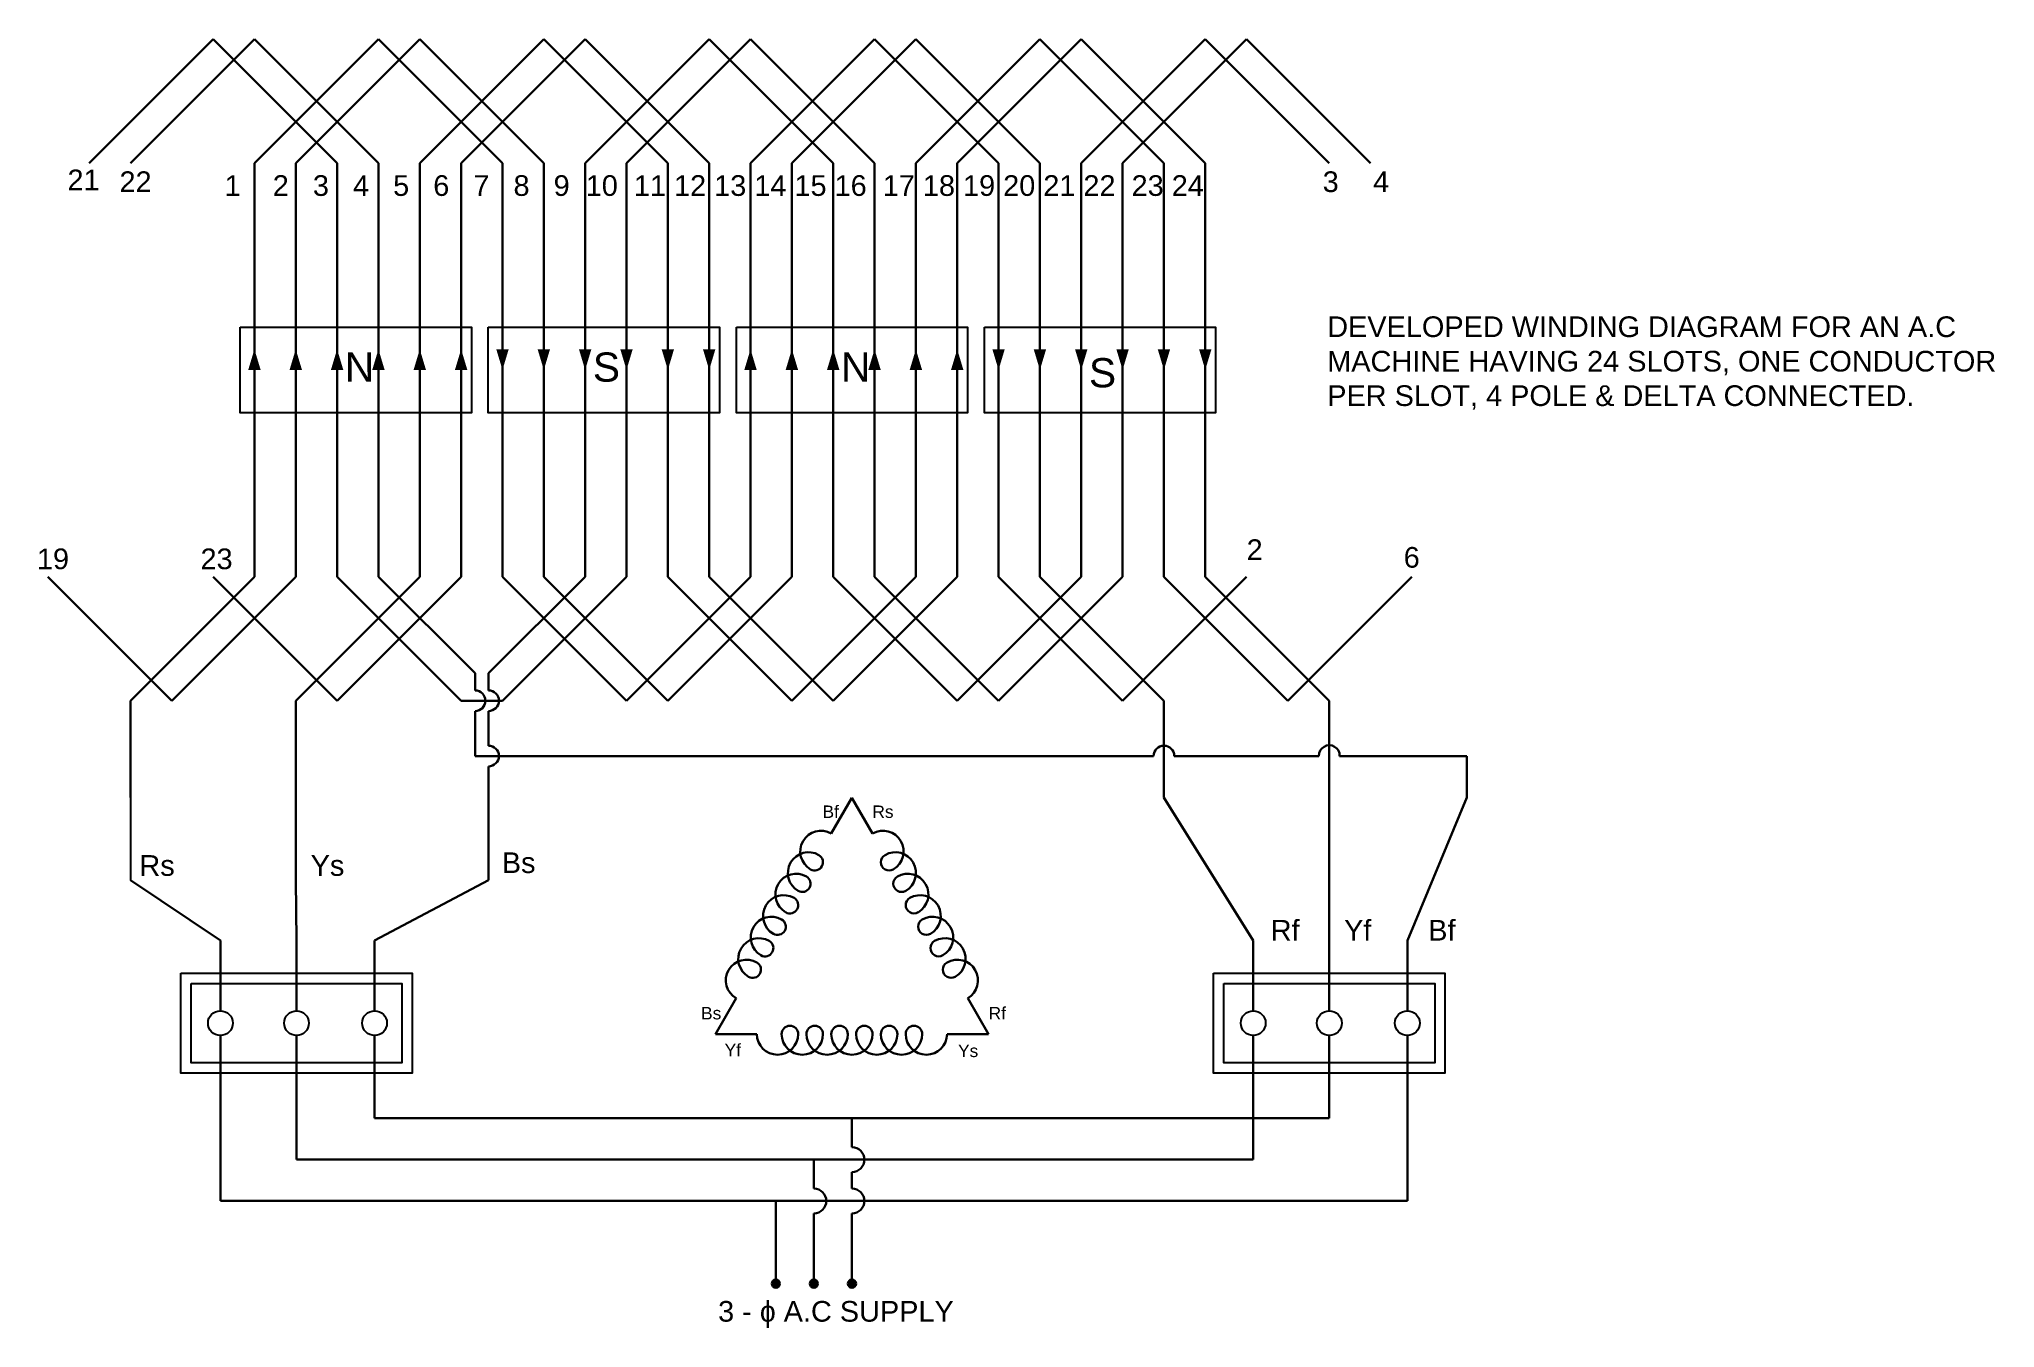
# Model space of a CAD drawing. Header units: millimetres. Extents: x -3 to 470, y -119 to 192.
import ezdxf

# ---------------------------------------------------------------- set-up
doc = ezdxf.new("R2010")
doc.units = ezdxf.units.MM
doc.styles.get("Standard").update_dxf_attribs({"font": 'arial_0.ttf'})

# ---------------------------------------------------------------- blocks, each defined once
blk = doc.blocks.new('*U3')
blk.add_lwpolyline([(-27.96, 10.38), (27.96, 10.38), (27.96, -10.38), (-27.96, -10.38)], close=True)
blk = doc.blocks.new('*U4')
at = {"color": 0, "linetype": 'ByBlock', "lineweight": -2, "transparency": 16777216}
for p in [(0, 0), (60, 0), (120, 0), (180, 0)]:
    blk.add_blockref('*U3', p, dxfattribs=at)

msp = doc.modelspace()

# ---------------------------------------------------------------- hatches: boundary and pattern name
at = {"lineweight": 30}
h = msp.add_hatch(color=256, dxfattribs=at)
h.dxf.hatch_style = 1
h.paths.add_polyline_path([(176.52, -108.51, 1), (174.52, -108.51, 1)])
h = msp.add_hatch(color=256, dxfattribs=at)
h.dxf.hatch_style = 1
h.paths.add_polyline_path([(185.72, -108.51, 1), (183.72, -108.51, 1)])
h = msp.add_hatch(color=256, dxfattribs=at)
h.dxf.hatch_style = 1
h.paths.add_polyline_path([(194.93, -108.51, 1), (192.93, -108.51, 1)])

# ---------------------------------------------------------------- linework, layer by layer
at = {"color": 5, "lineweight": 30}
for p, q in [((9.4, 162.47), (39.4, 192.47)), ((19.4, 162.47), (49.4, 192.47)), ((69.4, 162.47), (39.4, 192.47)), ((79.4, 162.47), (49.4, 192.47)), ((129.4, 162.47), (159.4, 192.47)), ((139.4, 162.47), (169.4, 192.47)), ((189.4, 162.47), (159.4, 192.47)), ((199.4, 162.47), (169.4, 192.47)), ((249.4, 162.47), (279.4, 192.47)), ((259.4, 162.47), (289.4, 192.47)), ((309.4, 162.47), (279.4, 192.47)), ((319.4, 162.47), (289.4, 192.47)), ((69.4, 162.47), (69.4, 62.47)), ((79.4, 162.47), (79.4, 62.47)), ((129.4, 162.47), (129.4, 62.47)), ((139.4, 162.47), (139.4, 62.47)), ((189.4, 162.47), (189.4, 62.47)), ((199.4, 162.47), (199.4, 62.47)), ((249.4, 162.47), (249.4, 62.47)), ((259.4, 162.47), (259.4, 62.47)), ((69.4, 62.47), (99.4, 32.47)), ((79.4, 62.47), (102.77, 39.1)), ((129.4, 62.47), (106.03, 39.1)), ((139.4, 62.47), (109.4, 32.47)), ((189.4, 62.47), (219.4, 32.47)), ((199.4, 62.47), (229.4, 32.47)), ((249.4, 62.47), (219.4, 32.47)), ((259.4, 62.47), (229.4, 32.47)), ((102.77, 39.1), (102.77, 34.97)), ((106.03, 39.1), (106.03, 34.97)), ((99.4, 32.47), (109.4, 32.47)), ((102.77, 29.97), (102.77, 19.1)), ((106.03, 29.97), (106.03, 21.6)), ((102.77, 19.1), (132.77, 19.1)), ((132.77, 19.1), (266.9, 19.1)), ((271.9, 19.1), (306.9, 19.1)), ((311.9, 19.1), (342.64, 19.1)), ((342.64, 19.1), (342.64, 9.1)), ((106.03, 16.6), (106.03, 9.1)), ((106.03, 9.1), (106.03, -10.9)), ((188.93, 0.35), (193.93, 9.01)), ((342.64, 9.1), (328.28, -25.54)), ((78.46, -25.54), (106.03, -10.9)), ((78.46, -42.51), (78.46, -25.54)), ((328.28, -42.51), (328.28, -25.54)), ((165.93, -39.49), (160.93, -48.15))]:
    msp.add_line(p, q, dxfattribs=at)
at = {"color": 1, "lineweight": 30}
for p, q in [((49.4, 162.47), (79.4, 192.47)), ((59.4, 162.47), (89.4, 192.47)), ((109.4, 162.47), (79.4, 192.47)), ((119.4, 162.47), (89.4, 192.47)), ((169.4, 162.47), (199.4, 192.47)), ((179.4, 162.47), (209.4, 192.47)), ((229.4, 162.47), (199.4, 192.47)), ((239.4, 162.47), (209.4, 192.47)), ((49.4, 162.47), (49.4, 62.47)), ((59.4, 162.47), (59.4, 62.47)), ((109.4, 162.47), (109.4, 62.47)), ((119.4, 162.47), (119.4, 62.47)), ((169.4, 162.47), (169.4, 62.47)), ((179.4, 162.47), (179.4, 62.47)), ((229.4, 162.47), (229.4, 62.47)), ((239.4, 162.47), (239.4, 62.47)), ((-0.6, 62.47), (29.4, 32.47)), ((49.4, 62.47), (19.4, 32.47)), ((59.4, 62.47), (29.4, 32.47)), ((109.4, 62.47), (139.4, 32.47)), ((119.4, 62.47), (149.4, 32.47)), ((169.4, 62.47), (139.4, 32.47)), ((179.4, 62.47), (149.4, 32.47)), ((229.4, 62.47), (259.4, 32.47)), ((239.4, 62.47), (269.4, 32.47)), ((289.4, 62.47), (259.4, 32.47)), ((19.4, 32.47), (19.4, 9.1)), ((269.4, 32.47), (269.4, 9.1)), ((198.93, 0.35), (193.93, 9.01)), ((269.4, 9.1), (290.99, -25.54)), ((19.4, -10.9), (41.17, -25.54)), ((41.17, -42.51), (41.17, -25.54)), ((290.99, -42.51), (290.99, -25.54)), ((221.93, -39.49), (226.93, -48.15))]:
    msp.add_line(p, q, dxfattribs=at)
at = {"color": 2, "lineweight": 30}
for p, q in [((89.4, 162.47), (119.4, 192.47)), ((99.4, 162.47), (129.4, 192.47)), ((149.4, 162.47), (119.4, 192.47)), ((159.4, 162.47), (129.4, 192.47)), ((209.4, 162.47), (239.4, 192.47)), ((219.4, 162.47), (249.4, 192.47)), ((269.4, 162.47), (239.4, 192.47)), ((279.4, 162.47), (249.4, 192.47)), ((89.4, 162.47), (89.4, 62.47)), ((99.4, 162.47), (99.4, 62.47)), ((149.4, 162.47), (149.4, 62.47)), ((159.4, 162.47), (159.4, 62.47)), ((209.4, 162.47), (209.4, 62.47)), ((219.4, 162.47), (219.4, 62.47)), ((269.4, 162.47), (269.4, 62.47)), ((279.4, 162.47), (279.4, 62.47)), ((39.4, 62.47), (69.4, 32.47)), ((89.4, 62.47), (59.4, 32.47)), ((99.4, 62.47), (69.4, 32.47)), ((149.4, 62.47), (179.4, 32.47)), ((159.4, 62.47), (189.4, 32.47)), ((209.4, 62.47), (179.4, 32.47)), ((219.4, 62.47), (189.4, 32.47)), ((269.4, 62.47), (299.4, 32.47)), ((279.4, 62.47), (309.4, 32.47)), ((329.4, 62.47), (299.4, 32.47)), ((59.4, 32.47), (59.4, 9.1)), ((309.4, 32.47), (309.4, 9.1)), ((59.4, 9.1), (59.4, -10.9)), ((309.4, 9.1), (309.4, -25.55)), ((59.4, -10.9), (59.58, -25.55)), ((59.58, -25.55), (59.58, -42.51)), ((309.4, -25.55), (309.4, -42.51)), ((170.93, -48.15), (160.93, -48.15)), ((216.93, -48.15), (226.93, -48.15))]:
    msp.add_line(p, q, dxfattribs=at)
at = {"color": 1}
msp.add_line((19.4, 9.1), (19.4, -10.9), dxfattribs=at)
at = {"lineweight": 30}
for p, q in [((41.17, -48.51), (41.17, -88.51)), ((59.58, -48.51), (59.58, -78.51)), ((78.46, -48.51), (78.46, -68.51)), ((290.99, -78.51), (290.99, -48.51)), ((309.4, -68.51), (309.4, -48.51)), ((328.28, -88.51), (328.28, -48.51)), ((78.46, -68.51), (309.4, -68.51)), ((193.93, -68.51), (193.93, -75.51)), ((59.58, -78.51), (290.99, -78.51)), ((184.72, -78.51), (184.72, -85.51)), ((193.93, -81.51), (193.93, -85.51)), ((41.17, -88.51), (328.28, -88.51)), ((175.52, -88.51), (175.52, -108.51)), ((184.72, -91.51), (184.72, -108.51)), ((193.93, -91.51), (193.93, -108.51))]:
    msp.add_line(p, q, dxfattribs=at)
at = {"color": 1, "lineweight": 30}
for points in [[(49.4, 112.47, 3, 0, 0), (49.4, 117.47, 0, 0, 0)], [(59.4, 112.47, 3, 0, 0), (59.4, 117.47, 0, 0, 0)], [(109.4, 117.47, 3, 0, 0), (109.4, 112.47, 0, 0, 0)], [(119.4, 117.47, 3, 0, 0), (119.4, 112.47, 0, 0, 0)], [(169.4, 112.47, 3, 0, 0), (169.4, 117.47, 0, 0, 0)], [(179.4, 112.47, 3, 0, 0), (179.4, 117.47, 0, 0, 0)], [(229.4, 117.47, 3, 0, 0), (229.4, 112.47, 0, 0, 0)], [(239.4, 117.47, 3, 0, 0), (239.4, 112.47, 0, 0, 0)]]:
    msp.add_lwpolyline(points, format="xyseb", dxfattribs=at)
at = {"color": 5, "lineweight": 30}
for points in [[(69.4, 112.47, 3, 0, 0), (69.4, 117.47, 0, 0, 0)], [(79.4, 112.47, 3, 0, 0), (79.4, 117.47, 0, 0, 0)], [(129.4, 117.47, 3, 0, 0), (129.4, 112.47, 0, 0, 0)], [(139.4, 117.47, 3, 0, 0), (139.4, 112.47, 0, 0, 0)], [(189.4, 112.47, 3, 0, 0), (189.4, 117.47, 0, 0, 0)], [(199.4, 112.47, 3, 0, 0), (199.4, 117.47, 0, 0, 0)], [(249.4, 117.47, 3, 0, 0), (249.4, 112.47, 0, 0, 0)], [(259.4, 117.47, 3, 0, 0), (259.4, 112.47, 0, 0, 0)]]:
    msp.add_lwpolyline(points, format="xyseb", dxfattribs=at)
at = {"color": 2, "lineweight": 30}
for points in [[(89.4, 112.47, 3, 0, 0), (89.4, 117.47, 0, 0, 0)], [(99.4, 112.47, 3, 0, 0), (99.4, 117.47, 0, 0, 0)], [(149.4, 117.47, 3, 0, 0), (149.4, 112.47, 0, 0, 0)], [(159.4, 117.47, 3, 0, 0), (159.4, 112.47, 0, 0, 0)], [(209.4, 112.47, 3, 0, 0), (209.4, 117.47, 0, 0, 0)], [(219.4, 112.47, 3, 0, 0), (219.4, 117.47, 0, 0, 0)], [(269.4, 117.47, 3, 0, 0), (269.4, 112.47, 0, 0, 0)], [(279.4, 117.47, 3, 0, 0), (279.4, 112.47, 0, 0, 0)]]:
    msp.add_lwpolyline(points, format="xyseb", dxfattribs=at)
for points in [[(31.6, -33.4), (87.56, -33.4), (87.56, -57.62), (31.6, -57.62)], [(34.08, -35.88), (85.08, -35.88), (85.08, -55.14), (34.08, -55.14)], [(281.42, -33.4), (337.38, -33.4), (337.38, -57.62), (281.42, -57.62)], [(283.9, -35.88), (334.9, -35.88), (334.9, -55.14), (283.9, -55.14)]]:
    msp.add_lwpolyline(points, close=True)
at = {"color": 1}
for centre in [(41.17, -45.51), (290.99, -45.51)]:
    msp.add_circle(centre, 3, dxfattribs=at)
at = {"color": 2}
for centre in [(59.58, -45.51), (309.4, -45.51)]:
    msp.add_circle(centre, 3, dxfattribs=at)
at = {"color": 5}
for centre in [(78.46, -45.51), (328.28, -45.51)]:
    msp.add_circle(centre, 3, dxfattribs=at)
at = {"lineweight": 30}
for centre in [(175.52, -108.51), (184.72, -108.51), (193.93, -108.51)]:
    msp.add_circle(centre, 1, dxfattribs=at)
at = {"color": 5, "lineweight": 30}
for centre, radius, start, end in [((102.77, 32.47), 2.5, 270, 90), ((106.03, 32.47), 2.5, 270, 90), ((106.03, 19.1), 2.5, 270, 90), ((269.4, 19.1), 2.5, 0, 180), ((309.4, 19.2), 2.5, 357.7099, 182.2901), ((186.43, -3.98), 5, 60, 240), ((183.43, -9.18), 5, 60, 240), ((180.43, -14.38), 5, 60, 240), ((184.93, -6.58), 2, 240, 60), ((181.93, -11.78), 2, 240, 60), ((177.43, -19.57), 5, 60, 240), ((178.93, -16.97), 2, 240, 60), ((174.43, -24.77), 5, 60, 240), ((175.93, -22.17), 2, 240, 60), ((171.43, -29.96), 5, 60, 240), ((172.93, -27.37), 2, 240, 60), ((168.43, -35.16), 5, 60, 240), ((169.93, -32.56), 2, 240, 60)]:
    msp.add_arc(centre, radius, start, end, dxfattribs=at)
at = {"color": 1, "lineweight": 30}
for centre, radius, start, end in [((201.43, -3.98), 5, 300, 120), ((204.43, -9.18), 5, 300, 120), ((202.93, -6.58), 2, 120, 300), ((207.43, -14.38), 5, 300, 120), ((205.93, -11.78), 2, 120, 300), ((208.93, -16.97), 2, 120, 300), ((210.43, -19.57), 5, 300, 120), ((211.93, -22.17), 2, 120, 300), ((213.43, -24.77), 5, 300, 120), ((214.93, -27.37), 2, 120, 300), ((216.43, -29.96), 5, 300, 120), ((217.93, -32.56), 2, 120, 300), ((219.43, -35.16), 5, 300, 120)]:
    msp.add_arc(centre, radius, start, end, dxfattribs=at)
at = {"color": 2, "lineweight": 30}
for centre, radius, start, end in [((178.93, -48.15), 2, 0, 180), ((184.93, -48.15), 2, 0, 180), ((190.93, -48.15), 2, 0, 180), ((196.93, -48.15), 2, 0, 180), ((202.93, -48.15), 2, 0, 180), ((208.93, -48.15), 2, 0, 180), ((175.93, -48.15), 5, 180, 0), ((181.93, -48.15), 5, 180, 0), ((187.93, -48.15), 5, 180, 0), ((193.93, -48.15), 5, 180, 0), ((199.93, -48.15), 5, 180, 0), ((205.93, -48.15), 5, 180, 0), ((211.93, -48.15), 5, 180, 0)]:
    msp.add_arc(centre, radius, start, end, dxfattribs=at)
at = {"lineweight": 30}
for centre in [(193.93, -78.51), (184.72, -88.51), (193.93, -88.51)]:
    msp.add_arc(centre, 3, 270, 90, dxfattribs=at)

# ---------------------------------------------------------------- block references
at = {"color": 5, "lineweight": 30}
msp.add_blockref('*U4', (73.93, 112.47), dxfattribs=at)

# ---------------------------------------------------------------- texts
for s, p in [('21', (4.18, 155.93)), ('22', (16.76, 155.49)), ('3', (307.8, 155.49)), ('4', (320, 155.49)), ('2', (289.4, 66.5)), ('19', (-3.21, 64.28)), ('23', (36.36, 64.28)), ('6', (327.4, 64.65)), ('Bs', (109.24, -9.2)), ('Rs', (21.58, -9.88)), ('Ys', (63, -9.88)), ('Rf', (295.24, -25.54)), ('Yf', (312.99, -25.54)), ('Bf', (333.33, -25.54))]:
    msp.add_text(s, height=5).set_placement(p)
at = {"lineweight": 30}
for s, p in [('N', (71.26, 109.63)), ('S', (131.26, 109.63)), ('N', (191.26, 109.63)), ('S', (251.26, 108.26))]:
    msp.add_text(s, height=7.06, dxfattribs=at).set_placement(p)
at = {"lineweight": 30, "attachment_point": 1}
for s, width, gutter_width, heights, insert, char_height in [(' 1    2   3   4   5   6   7   8   9  10  11 12 13 14 15 16  17 18 19 20 21 22  23 24', 248.51, 12.5, [0], (40.25, 159.56), 5), ('DEVELOPED WINDING DIAGRAM FOR AN A.C MACHINE HAVING 24 SLOTS, ONE CONDUCTOR PER SLOT, 4 POLE & DELTA CONNECTED.', 163.145, 25, [26.01], (308.9, 125.42), 5), ('Bf', 11.0414, 12.5, [0], (186.82, 7.13), 3), ('Rs', 11.0414, 12.5, [0], (198.88, 7.13), 3), ('Bs', 11.0414, 12.5, [0], (157.44, -41.6), 3), ('Rf', 11.0414, 12.5, [0], (227, -41.6), 3), ('Yf', 11.0414, 12.5, [0], (163.14, -50.5), 3), ('Ys', 11.0414, 12.5, [0], (219.6, -50.71), 3), ('3 - ɸ A.C SUPPLY', 58.1901, 25, [0], (161.55, -112.7), 5)]:
    msp.add_mtext_dynamic_manual_height_columns(s, width=width, gutter_width=gutter_width, heights=heights, dxfattribs=dict(at, insert=insert, char_height=char_height))

doc.saveas('drawing.dxf')
